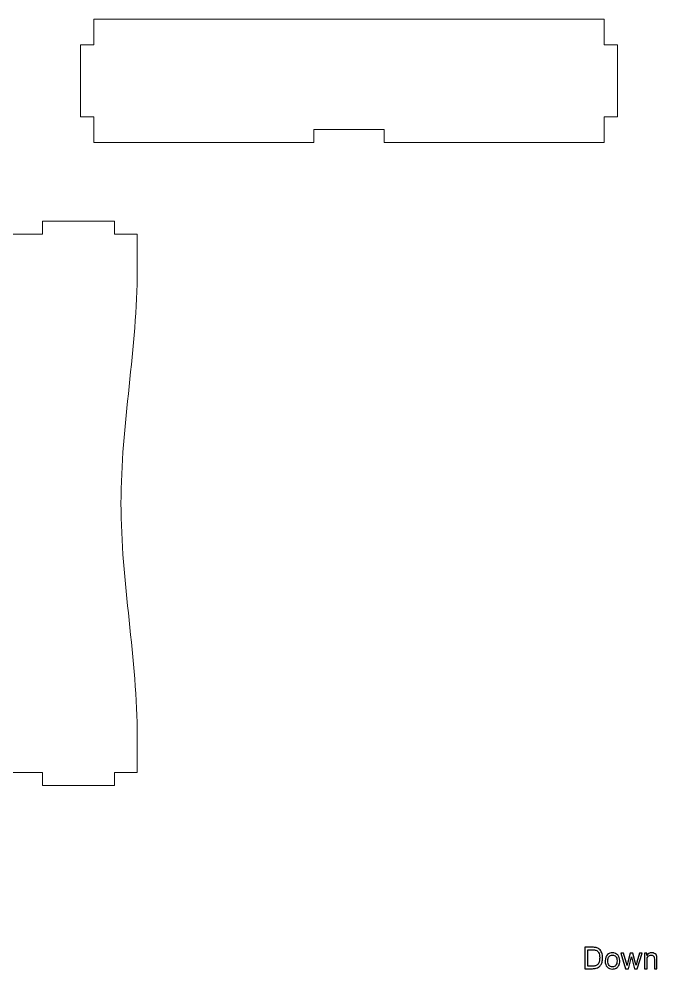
# Model space of a CAD drawing. Header units: millimetres. Extents: x 1315 to 1877, y -2074 to -1612.
# Drawn here: x 1516.7 to 1697.4, y -2073.9 to -1804.6 of the extents above; entities that cross this region are included whole.
import ezdxf

# ---------------------------------------------------------------- set-up
doc = ezdxf.new("R2010")
doc.units = ezdxf.units.MM
doc.header["$MEASUREMENT"] = 0
doc.layers.add('Layer 1', color=7, linetype='Continuous')

msp = doc.modelspace()

# ---------------------------------------------------------------- linework, layer by layer
at = {"layer": 'Layer 1', "color": 250, "lineweight": 9}
for points, knots in [([(1534.141, -1811.913), (1534.141, -1811.913), (1534.141, -1832.313), (1534.141, -1832.313), (1534.141, -1832.313), (1534.141, -1832.313), (1537.841, -1832.313), (1537.841, -1832.313), (1537.841, -1832.313), (1537.841, -1832.313), (1537.841, -1839.6131), (1537.841, -1839.6131), (1537.841, -1839.6131), (1537.841, -1839.6131), (1600.141, -1839.6131), (1600.141, -1839.6131), (1600.141, -1839.6131), (1600.141, -1839.6131), (1600.141, -1835.9131), (1600.141, -1835.9131), (1600.141, -1835.9131), (1600.141, -1835.9131), (1620.141, -1835.9131), (1620.141, -1835.9131), (1620.141, -1835.9131), (1620.141, -1835.9131), (1620.141, -1839.6131), (1620.141, -1839.6131), (1620.141, -1839.6131), (1620.141, -1839.6131), (1682.441, -1839.6131), (1682.441, -1839.6131), (1682.441, -1839.6131), (1682.441, -1839.6131), (1682.441, -1832.313), (1682.441, -1832.313), (1682.441, -1832.313), (1682.441, -1832.313), (1686.1409, -1832.313), (1686.1409, -1832.313), (1686.1409, -1832.313), (1686.1409, -1832.313), (1686.1409, -1811.913), (1686.1409, -1811.913), (1686.1409, -1811.913), (1686.1409, -1811.913), (1682.441, -1811.913), (1682.441, -1811.913), (1682.441, -1811.913), (1682.441, -1811.913), (1682.441, -1804.613), (1682.441, -1804.613), (1682.441, -1804.613), (1682.441, -1804.613), (1537.841, -1804.613), (1537.841, -1804.613), (1537.841, -1804.613), (1537.841, -1804.613), (1537.841, -1811.913), (1537.841, -1811.913), (1537.841, -1811.913), (1537.841, -1811.913), (1534.141, -1811.913), (1534.141, -1811.913)], [0, 0, 0, 0, 0.05882353, 0.05882353, 0.05882353, 0.05882353, 0.11764706, 0.11764706, 0.11764706, 0.11764706, 0.17647059, 0.17647059, 0.17647059, 0.17647059, 0.23529412, 0.23529412, 0.23529412, 0.23529412, 0.29411765, 0.29411765, 0.29411765, 0.29411765, 0.35294118, 0.35294118, 0.35294118, 0.35294118, 0.41176471, 0.41176471, 0.41176471, 0.41176471, 0.47058824, 0.47058824, 0.47058824, 0.47058824, 0.52941176, 0.52941176, 0.52941176, 0.52941176, 0.58823529, 0.58823529, 0.58823529, 0.58823529, 0.64705882, 0.64705882, 0.64705882, 0.64705882, 0.70588235, 0.70588235, 0.70588235, 0.70588235, 0.76470588, 0.76470588, 0.76470588, 0.76470588, 0.82352941, 0.82352941, 0.82352941, 0.82352941, 0.88235294, 0.88235294, 0.88235294, 0.88235294, 1, 1, 1, 1]), ([(1501.6617, -1952.0951), (1501.6617, -1952.0951), (1501.6617, -1931.6951), (1501.6617, -1931.6951), (1501.6617, -1931.6951), (1501.6617, -1931.6951), (1505.3616, -1931.6951), (1505.3616, -1931.6951), (1505.3616, -1931.6951), (1505.3616, -1931.6951), (1505.3616, -1896.1951), (1505.3616, -1896.1951), (1505.3616, -1896.1951), (1505.3616, -1896.1951), (1501.6616, -1896.1951), (1501.6616, -1896.1951), (1501.6616, -1896.1951), (1501.6616, -1896.1951), (1501.6616, -1875.7951), (1501.6616, -1875.7951), (1501.6616, -1875.7951), (1501.6616, -1875.7951), (1505.3616, -1875.7951), (1505.3616, -1875.7951), (1505.3616, -1875.7951), (1505.3616, -1875.7951), (1505.3616, -1865.5951), (1505.3616, -1865.5951), (1505.3616, -1865.5951), (1505.3616, -1865.5951), (1523.3116, -1865.5951), (1523.3116, -1865.5951), (1523.3116, -1865.5951), (1523.3116, -1865.5951), (1523.3116, -1861.8951), (1523.3116, -1861.8951), (1523.3116, -1861.8951), (1523.3116, -1861.8951), (1543.7116, -1861.8951), (1543.7116, -1861.8951), (1543.7116, -1861.8951), (1543.7116, -1861.8951), (1543.7116, -1865.5951), (1543.7116, -1865.5951), (1543.7116, -1865.5951), (1543.7116, -1865.5951), (1550.1706, -1865.5951), (1550.1706, -1865.5951), (1550.1706, -1865.5951), (1550.1706, -1865.5951), (1550.1705, -1875.5951), (1550.1705, -1875.5951), (1550.1705, -1875.5951), (1550.1705, -1897.6951), (1545.5722, -1919.7951), (1545.5722, -1941.8951), (1545.5722, -1941.8951), (1545.5722, -1963.9951), (1550.1706, -1986.0951), (1550.1706, -2008.1951), (1550.1706, -2008.1951), (1550.1706, -2011.5285), (1550.1706, -2014.8617), (1550.1706, -2018.1951), (1550.1706, -2018.1951), (1550.1706, -2018.1951), (1543.7116, -2018.1951), (1543.7116, -2018.1951), (1543.7116, -2018.1951), (1543.7116, -2018.1951), (1543.7116, -2021.895), (1543.7116, -2021.895), (1543.7116, -2021.895), (1543.7116, -2021.895), (1523.3116, -2021.895), (1523.3116, -2021.895), (1523.3116, -2021.895), (1523.3116, -2021.895), (1523.3116, -2018.1951), (1523.3116, -2018.1951), (1523.3116, -2018.1951), (1523.3116, -2018.1951), (1505.3616, -2018.1951), (1505.3616, -2018.1951), (1505.3616, -2018.1951), (1505.3616, -2018.1951), (1505.3616, -2007.9951), (1505.3616, -2007.9951), (1505.3616, -2007.9951), (1505.3616, -2007.9951), (1501.6616, -2007.9951), (1501.6616, -2007.9951), (1501.6616, -2007.9951), (1501.6616, -2007.9951), (1501.6616, -1987.5951), (1501.6616, -1987.5951), (1501.6616, -1987.5951), (1501.6616, -1987.5951), (1505.3616, -1987.5951), (1505.3616, -1987.5951), (1505.3616, -1987.5951), (1505.3616, -1987.5951), (1505.3616, -1952.0951), (1505.3616, -1952.0951), (1505.3616, -1952.0951), (1505.3616, -1952.0951), (1501.6617, -1952.0951), (1501.6617, -1952.0951)], [0, 0, 0, 0, 0.03571429, 0.03571429, 0.03571429, 0.03571429, 0.07142857, 0.07142857, 0.07142857, 0.07142857, 0.10714286, 0.10714286, 0.10714286, 0.10714286, 0.14285714, 0.14285714, 0.14285714, 0.14285714, 0.17857143, 0.17857143, 0.17857143, 0.17857143, 0.21428571, 0.21428571, 0.21428571, 0.21428571, 0.25, 0.25, 0.25, 0.25, 0.28571429, 0.28571429, 0.28571429, 0.28571429, 0.32142857, 0.32142857, 0.32142857, 0.32142857, 0.35714286, 0.35714286, 0.35714286, 0.35714286, 0.39285714, 0.39285714, 0.39285714, 0.39285714, 0.42857143, 0.42857143, 0.42857143, 0.42857143, 0.46428571, 0.46428571, 0.46428571, 0.46428571, 0.5, 0.5, 0.5, 0.5, 0.53571429, 0.53571429, 0.53571429, 0.53571429, 0.57142857, 0.57142857, 0.57142857, 0.57142857, 0.60714286, 0.60714286, 0.60714286, 0.60714286, 0.64285714, 0.64285714, 0.64285714, 0.64285714, 0.67857143, 0.67857143, 0.67857143, 0.67857143, 0.71428571, 0.71428571, 0.71428571, 0.71428571, 0.75, 0.75, 0.75, 0.75, 0.78571429, 0.78571429, 0.78571429, 0.78571429, 0.82142857, 0.82142857, 0.82142857, 0.82142857, 0.85714286, 0.85714286, 0.85714286, 0.85714286, 0.89285714, 0.89285714, 0.89285714, 0.89285714, 0.92857143, 0.92857143, 0.92857143, 0.92857143, 1, 1, 1, 1])]:
    msp.add_open_spline(points, degree=3, knots=knots, dxfattribs=at)
at = {"layer": 'Layer 1', "color": 250}
for points, knots in [([(1676.9579, -2073.7853), (1676.9579, -2073.7853), (1676.9579, -2067.7231), (1676.9579, -2067.7231), (1676.9579, -2067.7231), (1676.9579, -2067.7231), (1679.0464, -2067.7231), (1679.0464, -2067.7231), (1679.0464, -2067.7231), (1679.5177, -2067.7231), (1679.8775, -2067.7514), (1680.1259, -2067.8092), (1680.1259, -2067.8092), (1680.473, -2067.8897), (1680.7694, -2068.035), (1681.0149, -2068.2438), (1681.0149, -2068.2438), (1681.3352, -2068.5148), (1681.5737, -2068.8591), (1681.7317, -2069.2796), (1681.7317, -2069.2796), (1681.8912, -2069.7001), (1681.9702, -2070.1813), (1681.9702, -2070.7218), (1681.9702, -2070.7218), (1681.9702, -2071.1818), (1681.9166, -2071.5896), (1681.8094, -2071.9452), (1681.8094, -2071.9452), (1681.7021, -2072.3008), (1681.5638, -2072.5957), (1681.3959, -2072.8286), (1681.3959, -2072.8286), (1681.2266, -2073.0614), (1681.0431, -2073.2448), (1680.8427, -2073.3775), (1680.8427, -2073.3775), (1680.6438, -2073.5115), (1680.4025, -2073.6131), (1680.1202, -2073.6823), (1680.1202, -2073.6823), (1679.8366, -2073.7514), (1679.5121, -2073.7853), (1679.1452, -2073.7853), (1679.1452, -2073.7853), (1679.1452, -2073.7853), (1676.9579, -2073.7853), (1676.9579, -2073.7853)], [0, 0, 0, 0, 0.07692308, 0.07692308, 0.07692308, 0.07692308, 0.15384615, 0.15384615, 0.15384615, 0.15384615, 0.23076923, 0.23076923, 0.23076923, 0.23076923, 0.30769231, 0.30769231, 0.30769231, 0.30769231, 0.38461538, 0.38461538, 0.38461538, 0.38461538, 0.46153846, 0.46153846, 0.46153846, 0.46153846, 0.53846154, 0.53846154, 0.53846154, 0.53846154, 0.61538462, 0.61538462, 0.61538462, 0.61538462, 0.69230769, 0.69230769, 0.69230769, 0.69230769, 0.76923077, 0.76923077, 0.76923077, 0.76923077, 0.84615385, 0.84615385, 0.84615385, 0.84615385, 1, 1, 1, 1]), ([(1677.7623, -2073.0741), (1677.7623, -2073.0741), (1679.0549, -2073.0741), (1679.0549, -2073.0741), (1679.0549, -2073.0741), (1679.4542, -2073.0741), (1679.7675, -2073.0374), (1679.9947, -2072.9626), (1679.9947, -2072.9626), (1680.2218, -2072.8878), (1680.4025, -2072.7834), (1680.5379, -2072.6479), (1680.5379, -2072.6479), (1680.727, -2072.4574), (1680.8752, -2072.2006), (1680.981, -2071.8789), (1680.981, -2071.8789), (1681.0869, -2071.5571), (1681.1405, -2071.1677), (1681.1405, -2070.7091), (1681.1405, -2070.7091), (1681.1405, -2070.0741), (1681.0361, -2069.5858), (1680.8286, -2069.2443), (1680.8286, -2069.2443), (1680.6212, -2068.9028), (1680.3686, -2068.6742), (1680.0709, -2068.5585), (1680.0709, -2068.5585), (1679.8564, -2068.4753), (1679.5106, -2068.4343), (1679.0337, -2068.4343), (1679.0337, -2068.4343), (1679.0337, -2068.4343), (1677.7623, -2068.4343), (1677.7623, -2068.4343), (1677.7623, -2068.4343), (1677.7623, -2068.4343), (1677.7623, -2073.0741), (1677.7623, -2073.0741)], [0, 0, 0, 0, 0.09090909, 0.09090909, 0.09090909, 0.09090909, 0.18181818, 0.18181818, 0.18181818, 0.18181818, 0.27272727, 0.27272727, 0.27272727, 0.27272727, 0.36363636, 0.36363636, 0.36363636, 0.36363636, 0.45454545, 0.45454545, 0.45454545, 0.45454545, 0.54545455, 0.54545455, 0.54545455, 0.54545455, 0.63636364, 0.63636364, 0.63636364, 0.63636364, 0.72727273, 0.72727273, 0.72727273, 0.72727273, 0.81818182, 0.81818182, 0.81818182, 0.81818182, 1, 1, 1, 1]), ([(1682.6998, -2071.5882), (1682.6998, -2070.7768), (1682.9256, -2070.1757), (1683.3785, -2069.7848), (1683.3785, -2069.7848), (1683.7553, -2069.4602), (1684.2168, -2069.2979), (1684.76, -2069.2979), (1684.76, -2069.2979), (1685.3626, -2069.2979), (1685.8565, -2069.4955), (1686.2403, -2069.8906), (1686.2403, -2069.8906), (1686.6227, -2070.2843), (1686.8146, -2070.8304), (1686.8146, -2071.5261), (1686.8146, -2071.5261), (1686.8146, -2072.0905), (1686.73, -2072.5336), (1686.5606, -2072.8568), (1686.5606, -2072.8568), (1686.3913, -2073.1799), (1686.1443, -2073.4311), (1685.8198, -2073.6103), (1685.8198, -2073.6103), (1685.4966, -2073.7895), (1685.1424, -2073.8784), (1684.76, -2073.8784), (1684.76, -2073.8784), (1684.1448, -2073.8784), (1683.6481, -2073.6823), (1683.2685, -2073.2886), (1683.2685, -2073.2886), (1682.8889, -2072.8949), (1682.6998, -2072.3276), (1682.6998, -2071.5882)], [0, 0, 0, 0, 0.1, 0.1, 0.1, 0.1, 0.2, 0.2, 0.2, 0.2, 0.3, 0.3, 0.3, 0.3, 0.4, 0.4, 0.4, 0.4, 0.5, 0.5, 0.5, 0.5, 0.6, 0.6, 0.6, 0.6, 0.7, 0.7, 0.7, 0.7, 0.8, 0.8, 0.8, 0.8, 1, 1, 1, 1]), ([(1683.4618, -2071.5896), (1683.4618, -2072.1512), (1683.5846, -2072.5717), (1683.8301, -2072.8497), (1683.8301, -2072.8497), (1684.0771, -2073.1291), (1684.3861, -2073.2688), (1684.76, -2073.2688), (1684.76, -2073.2688), (1685.1297, -2073.2688), (1685.4374, -2073.1291), (1685.6843, -2072.8483), (1685.6843, -2072.8483), (1685.9298, -2072.5675), (1686.0526, -2072.1399), (1686.0526, -2071.5656), (1686.0526, -2071.5656), (1686.0526, -2071.0237), (1685.9284, -2070.6131), (1685.6815, -2070.3351), (1685.6815, -2070.3351), (1685.4345, -2070.0557), (1685.1269, -2069.916), (1684.76, -2069.916), (1684.76, -2069.916), (1684.3861, -2069.916), (1684.0771, -2070.0543), (1683.8301, -2070.3323), (1683.8301, -2070.3323), (1683.5846, -2070.6103), (1683.4618, -2071.0294), (1683.4618, -2071.5896)], [0, 0, 0, 0, 0.11111111, 0.11111111, 0.11111111, 0.11111111, 0.22222222, 0.22222222, 0.22222222, 0.22222222, 0.33333333, 0.33333333, 0.33333333, 0.33333333, 0.44444444, 0.44444444, 0.44444444, 0.44444444, 0.55555556, 0.55555556, 0.55555556, 0.55555556, 0.66666667, 0.66666667, 0.66666667, 0.66666667, 0.77777778, 0.77777778, 0.77777778, 0.77777778, 1, 1, 1, 1]), ([(1688.4783, -2073.7853), (1688.4783, -2073.7853), (1687.1505, -2069.3911), (1687.1505, -2069.3911), (1687.1505, -2069.3911), (1687.1505, -2069.3911), (1687.9294, -2069.3911), (1687.9294, -2069.3911), (1687.9294, -2069.3911), (1687.9294, -2069.3911), (1688.6307, -2071.9269), (1688.6307, -2071.9269), (1688.6307, -2071.9269), (1688.6307, -2071.9269), (1688.8791, -2072.8709), (1688.8791, -2072.8709), (1688.8791, -2072.8709), (1688.889, -2072.8243), (1688.9652, -2072.5224), (1689.1063, -2071.965), (1689.1063, -2071.965), (1689.1063, -2071.965), (1689.802, -2069.3911), (1689.802, -2069.3911), (1689.802, -2069.3911), (1689.802, -2069.3911), (1690.5654, -2069.3911), (1690.5654, -2069.3911), (1690.5654, -2069.3911), (1690.5654, -2069.3911), (1691.2272, -2071.9424), (1691.2272, -2071.9424), (1691.2272, -2071.9424), (1691.2272, -2071.9424), (1691.4431, -2072.7792), (1691.4431, -2072.7792), (1691.4431, -2072.7792), (1691.4431, -2072.7792), (1691.6957, -2071.9311), (1691.6957, -2071.9311), (1691.6957, -2071.9311), (1691.6957, -2071.9311), (1692.4549, -2069.3911), (1692.4549, -2069.3911), (1692.4549, -2069.3911), (1692.4549, -2069.3911), (1693.1788, -2069.3911), (1693.1788, -2069.3911), (1693.1788, -2069.3911), (1693.1788, -2069.3911), (1691.8001, -2073.7853), (1691.8001, -2073.7853), (1691.8001, -2073.7853), (1691.8001, -2073.7853), (1691.0296, -2073.7853), (1691.0296, -2073.7853), (1691.0296, -2073.7853), (1691.0296, -2073.7853), (1690.3325, -2071.1564), (1690.3325, -2071.1564), (1690.3325, -2071.1564), (1690.3325, -2071.1564), (1690.1561, -2070.4043), (1690.1561, -2070.4043), (1690.1561, -2070.4043), (1690.1561, -2070.4043), (1689.2671, -2073.7853), (1689.2671, -2073.7853), (1689.2671, -2073.7853), (1689.2671, -2073.7853), (1688.4783, -2073.7853), (1688.4783, -2073.7853)], [0, 0, 0, 0, 0.05263158, 0.05263158, 0.05263158, 0.05263158, 0.10526316, 0.10526316, 0.10526316, 0.10526316, 0.15789474, 0.15789474, 0.15789474, 0.15789474, 0.21052632, 0.21052632, 0.21052632, 0.21052632, 0.26315789, 0.26315789, 0.26315789, 0.26315789, 0.31578947, 0.31578947, 0.31578947, 0.31578947, 0.36842105, 0.36842105, 0.36842105, 0.36842105, 0.42105263, 0.42105263, 0.42105263, 0.42105263, 0.47368421, 0.47368421, 0.47368421, 0.47368421, 0.52631579, 0.52631579, 0.52631579, 0.52631579, 0.57894737, 0.57894737, 0.57894737, 0.57894737, 0.63157895, 0.63157895, 0.63157895, 0.63157895, 0.68421053, 0.68421053, 0.68421053, 0.68421053, 0.73684211, 0.73684211, 0.73684211, 0.73684211, 0.78947368, 0.78947368, 0.78947368, 0.78947368, 0.84210526, 0.84210526, 0.84210526, 0.84210526, 0.89473684, 0.89473684, 0.89473684, 0.89473684, 1, 1, 1, 1]), ([(1693.8025, -2073.7853), (1693.8025, -2073.7853), (1693.8025, -2069.3911), (1693.8025, -2069.3911), (1693.8025, -2069.3911), (1693.8025, -2069.3911), (1694.4714, -2069.3911), (1694.4714, -2069.3911), (1694.4714, -2069.3911), (1694.4714, -2069.3911), (1694.4714, -2070.0148), (1694.4714, -2070.0148), (1694.4714, -2070.0148), (1694.7931, -2069.5364), (1695.2588, -2069.2979), (1695.867, -2069.2979), (1695.867, -2069.2979), (1696.1323, -2069.2979), (1696.375, -2069.3459), (1696.5965, -2069.4405), (1696.5965, -2069.4405), (1696.8181, -2069.535), (1696.9846, -2069.6606), (1697.0946, -2069.8144), (1697.0946, -2069.8144), (1697.2047, -2069.9682), (1697.2823, -2070.1517), (1697.3261, -2070.3633), (1697.3261, -2070.3633), (1697.3529, -2070.5016), (1697.367, -2070.7429), (1697.367, -2071.0872), (1697.367, -2071.0872), (1697.367, -2071.0872), (1697.367, -2073.7853), (1697.367, -2073.7853), (1697.367, -2073.7853), (1697.367, -2073.7853), (1696.6219, -2073.7853), (1696.6219, -2073.7853), (1696.6219, -2073.7853), (1696.6219, -2073.7853), (1696.6219, -2071.1155), (1696.6219, -2071.1155), (1696.6219, -2071.1155), (1696.6219, -2070.8121), (1696.5937, -2070.5849), (1696.5358, -2070.4353), (1696.5358, -2070.4353), (1696.478, -2070.2857), (1696.375, -2070.1658), (1696.2282, -2070.0755), (1696.2282, -2070.0755), (1696.0815, -2069.9866), (1695.9079, -2069.9414), (1695.7103, -2069.9414), (1695.7103, -2069.9414), (1695.3942, -2069.9414), (1695.1219, -2070.0416), (1694.8919, -2070.2434), (1694.8919, -2070.2434), (1694.6619, -2070.4438), (1694.5476, -2070.8262), (1694.5476, -2071.3878), (1694.5476, -2071.3878), (1694.5476, -2071.3878), (1694.5476, -2073.7853), (1694.5476, -2073.7853), (1694.5476, -2073.7853), (1694.5476, -2073.7853), (1693.8025, -2073.7853), (1693.8025, -2073.7853)], [0, 0, 0, 0, 0.05263158, 0.05263158, 0.05263158, 0.05263158, 0.10526316, 0.10526316, 0.10526316, 0.10526316, 0.15789474, 0.15789474, 0.15789474, 0.15789474, 0.21052632, 0.21052632, 0.21052632, 0.21052632, 0.26315789, 0.26315789, 0.26315789, 0.26315789, 0.31578947, 0.31578947, 0.31578947, 0.31578947, 0.36842105, 0.36842105, 0.36842105, 0.36842105, 0.42105263, 0.42105263, 0.42105263, 0.42105263, 0.47368421, 0.47368421, 0.47368421, 0.47368421, 0.52631579, 0.52631579, 0.52631579, 0.52631579, 0.57894737, 0.57894737, 0.57894737, 0.57894737, 0.63157895, 0.63157895, 0.63157895, 0.63157895, 0.68421053, 0.68421053, 0.68421053, 0.68421053, 0.73684211, 0.73684211, 0.73684211, 0.73684211, 0.78947368, 0.78947368, 0.78947368, 0.78947368, 0.84210526, 0.84210526, 0.84210526, 0.84210526, 0.89473684, 0.89473684, 0.89473684, 0.89473684, 1, 1, 1, 1])]:
    msp.add_open_spline(points, degree=3, knots=knots, dxfattribs=at)

doc.saveas('drawing.dxf')
